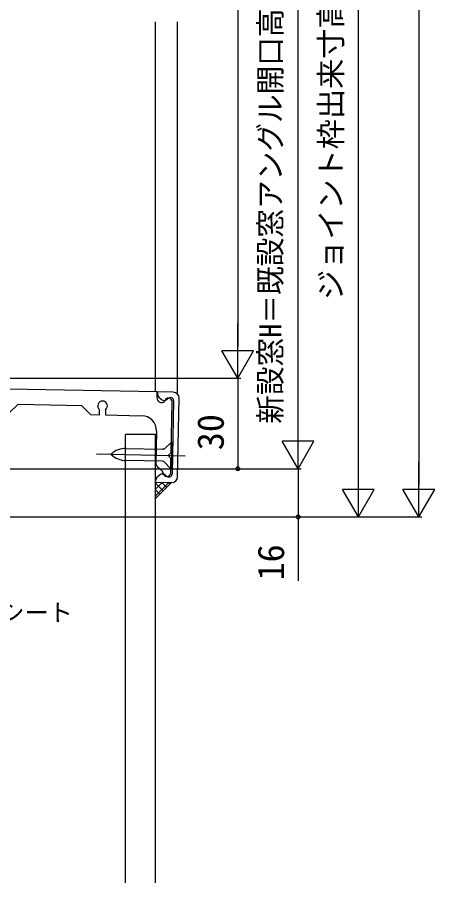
# Model space of a CAD drawing. Units: millimetres, scale not verified. Extents: x -525 to 525, y -783 to 778.
# Drawn here: x 151.2 to 289.5, y -152.1 to 134.9 of the extents above; entities that cross this region are included whole.
import ezdxf
from ezdxf.enums import TextEntityAlignment as Align

# ---------------------------------------------------------------- set-up
doc = ezdxf.new("R2010")
doc.units = ezdxf.units.MM
doc.header["$LTSCALE"] = 4
for name, color, linetype in [('0-2_YKK_11', 7, 'Continuous'), ('0-4_YKK_12', 2, 'Continuous'), ('0-5_YKK_13', 4, 'Continuous'), ('0-6_YKK_D', 6, 'Continuous'), ('0-8_YSS_K', 3, 'Continuous')]:
    doc.layers.add(name, color=color, linetype=linetype)
doc.styles.add('ＭＳ ゴシック', font='')
doc.styles.get('ＭＳ ゴシック').set_extended_font_data('MS Gothic')

msp = doc.modelspace()

# ---------------------------------------------------------------- linework, layer by layer
at = {"layer": '0-2_YKK_11'}
for p, q in [((197.556, 8.687), (197.596, 10.686)), ((198.112, 8.952), (198.905, 8.23)), ((203.031, 7.677), (202.547, -16.518)), ((204.329, -17.454), (204.849, 8.541)), ((198.402, -16.906), (197.581, -17.595))]:
    msp.add_line(p, q, dxfattribs=at)
for points in [[(197.596, 10.686), (74.619, 12.946), (74.535, 8.747), (75.32, 8.131), (83.719, 7.963), (84.535, 8.747), (85.318, 7.931), (93.717, 7.763), (94.533, 8.547), (95.316, 7.731), (97.516, 7.687), (100.455, 4.628), (103.455, 4.568), (103.49, 6.318)], [(202.889, 10.58), (197.535, 10.688), (197.8, 9.515)], [(145.481, 5.478), (145.446, 3.728), (148.446, 3.668), (151.505, 6.607), (172.501, 6.187), (175.44, 3.128), (178.44, 3.068), (178.475, 4.818)], [(202.06, -16.158), (202.155, -11.409), (201.175, -10.389), (202.195, -9.41), (202.527, 7.187), (202.53, 7.337)], [(180.474, 4.778), (180.439, 3.028), (192.437, 2.788)], [(197.336, -2.311), (197.117, -13.288), (197.527, -14.116), (198.926, -15.138)], [(197.247, -18.146), (196.935, -19.306), (202.289, -19.414)]]:
    msp.add_lwpolyline(points, dxfattribs=at)
for centre, radius, start, end in [((199.056, 8.657), 1.5, 178.85424, 311.06275), ((198.785, 9.692), 1, 190.16417, 227.70286), ((201.28, 7.362), 1.25, 358.85424, 172.47238), ((201.932, 7.699), 1.1, 358.85424, 140.87436), ((202.849, 8.581), 2, 358.85424, 88.85424), ((179.5, 6.047), 1.6, 307.53642, 230.17205), ((199.915, 9.34), 1.5, 227.70286, 320.87436), ((192.337, -2.211), 5, 358.85424, 88.85424), ((199.367, -18.055), 1.5, 36.83411, 130.00562), ((197.994, -16.414), 1.58, 5.68831, 53.86478), ((200.81, -16.133), 1.25, 185.68831, 358.85424), ((201.448, -16.496), 1.1, 216.83411, 358.85424), ((198.224, -18.361), 1, 130.00562, 167.5443), ((202.329, -17.414), 2, 268.85424, 358.85424)]:
    msp.add_arc(centre, radius, start, end, dxfattribs=at)
at = {"layer": '0-4_YKK_12'}
for p, q in [((197, 10.697), (197, 133.4)), ((204.292, 9.966), (204.293, 133.4))]:
    msp.add_line(p, q, dxfattribs=at)
at = {"layer": '0-5_YKK_13'}
for p, q in [((187.352, -8.113), (199.349, -8.353)), ((199.849, -8.363), (199.349, -8.353)), ((202.399, -5.913), (199.849, -8.363)), ((202.399, -5.913), (202.219, -14.911)), ((177.468, -9.915), (206.902, -10.504)), ((182.213, -10.01), (182.314, -9.923)), ((182.311, -10.102), (182.213, -10.01)), ((199.269, -12.352), (187.272, -12.112)), ((199.769, -12.362), (199.269, -12.352)), ((202.219, -14.911), (199.769, -12.362))]:
    msp.add_line(p, q, dxfattribs=at)
for centre, start, end in [((187.202, -15.611), 88.85424, 130.67249), ((187.422, -4.613), 227.03598, 268.85424)]:
    msp.add_arc(centre, 7.5, start, end, dxfattribs=at)
at = {"layer": '0-6_YKK_D'}
for p, q in [((284.294, 461.7), (284.294, -20.3)), ((264.294, -20.3), (264.294, 451.7)), ((244.294, -4.3), (244.294, 434.7)), ((224.294, 404.7), (224.294, 25.7)), ((224.294, 15.2), (224.294, 33.387)), ((224.294, 15.2), (219.044, 24.293)), ((229.544, 24.293), (219.044, 24.293)), ((224.294, 15.2), (229.544, 24.293)), ((89.5, 15.2), (225.294, 15.2)), ((89.5, 15.2), (225.294, 15.2)), ((224.294, 15.2), (224.294, -14.8)), ((244.294, -14.8), (244.294, 3.387)), ((244.294, -14.8), (239.044, -5.707)), ((249.544, -5.707), (239.044, -5.707)), ((244.294, -14.8), (249.544, -5.707)), ((264.294, -30.8), (264.294, -12.613)), ((284.294, -30.8), (284.294, -12.613)), ((74.5, -14.8), (225.294, -14.8)), ((74.5, -14.8), (245.294, -14.8)), ((74.5, -14.8), (245.294, -14.8)), ((264.294, -30.8), (259.044, -21.707)), ((269.544, -21.707), (259.044, -21.707)), ((264.294, -30.8), (269.544, -21.707)), ((284.294, -30.8), (279.044, -21.707)), ((289.544, -21.707), (279.044, -21.707)), ((284.294, -30.8), (289.544, -21.707)), ((104.7, -30.8), (285.294, -30.8)), ((104.7, -30.8), (265.294, -30.8)), ((104.7, -30.8), (245.294, -30.8))]:
    msp.add_line(p, q, dxfattribs=at)
msp.add_lwpolyline([(244.294, -14.8), (244.294, -30.8), (244.294, -52.009)], dxfattribs=at)
for centre in [(224.294, -14.8), (244.294, -30.8)]:
    msp.add_circle(centre, 0.637, dxfattribs=at)
at = {"layer": '0-8_YSS_K'}
for p, q in [((197.04, -3.413), (187.04, -3.413)), ((187.04, -152.092), (187.04, -3.413)), ((197.04, -152.092), (197.04, -3.413)), ((197.04, -21.539), (199.221, -19.358)), ((197.04, -23.784), (201.426, -19.398)), ((202.329, -19.414), (197.04, -24.704)), ((199.613, -22.131), (197.04, -19.558)), ((200.735, -21.008), (199.082, -19.355)), ((201.858, -19.886), (201.368, -19.397)), ((198.49, -23.253), (197.04, -21.803)), ((197.367, -24.376), (197.04, -24.048))]:
    msp.add_line(p, q, dxfattribs=at)

# ---------------------------------------------------------------- texts
at = {"layer": '0-6_YKK_D', "style": 'ＭＳ ゴシック', "width": 0.95}
msp.add_text('新設窓H＝既設窓アングル開口高KH-43＝ジョイント枠出来寸法高JH－33', height=7.331, rotation=90, dxfattribs=at).set_placement((240.93, 0.101), align=Align.BOTTOM_LEFT)
at = {"layer": '0-6_YKK_D', "style": 'ＭＳ ゴシック'}
for s, height, p in [('ジョイント枠出来寸高JH＝既設窓アングル開口高KH－10', 7.331, (260.987, 41.155)), ('30', 8.798, (222.294, -8.664)), ('16', 8.798, (242.294, -51.85))]:
    msp.add_text(s, height=height, rotation=90, dxfattribs=at).set_placement(p, align=Align.BOTTOM_LEFT)
msp.add_text('気密シート', height=5.865, dxfattribs=at).set_placement((129.616, -67.191), align=Align.BOTTOM_LEFT)

doc.saveas('drawing.dxf')
